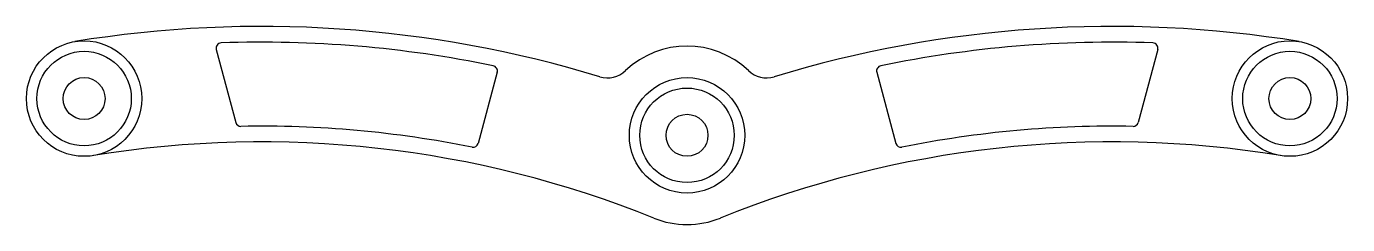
# Model space of a CAD drawing. Header units: millimetres. Extents: x 1739 to 1991, y 1438 to 1476.
import ezdxf

# ---------------------------------------------------------------- set-up
doc = ezdxf.new("R2010")
doc.units = ezdxf.units.MM

msp = doc.modelspace()

# ---------------------------------------------------------------- linework, layer by layer
for p, q in [((1774.83, 1471.54), (1778.55, 1457.64)), ((1954.43, 1471.54), (1950.7, 1457.64)), ((1828.43, 1467.2), (1824.8, 1453.65)), ((1900.82, 1467.2), (1904.45, 1453.65))]:
    msp.add_line(p, q)
for centre, radius in [((1749.63, 1462.2), 11), ((1979.63, 1462.2), 11), ((1749.63, 1462.2), 9), ((1979.63, 1462.2), 9), ((1749.63, 1462.2), 4), ((1864.63, 1455.2), 11), ((1864.63, 1455.2), 9), ((1979.63, 1462.2), 4), ((1864.63, 1455.2), 4)]:
    msp.add_circle(centre, radius)
for centre, radius, start, end in [((1783.5, 1253.94), 222, 73.1061, 99.2374), ((1945.75, 1253.94), 222, 80.7626, 106.8939), ((1775.79, 1471.8), 1, 92.0254, 195), ((1783.5, 1253.94), 219, 78.3648, 92.0254), ((1864.63, 1455.2), 17, 46.4313, 133.5687), ((1945.75, 1253.94), 219, 87.9746, 101.6352), ((1953.46, 1471.8), 1, 345, 87.9746), ((1827.46, 1467.46), 1, 345, 78.3648), ((1849.46, 1471.14), 5, 253.1061, 313.5687), ((1879.79, 1471.14), 5, 226.4313, 286.8939), ((1901.79, 1467.46), 1, 101.6352, 195), ((1779.52, 1457.9), 1, 195, 271.1178), ((1783.5, 1253.94), 203, 78.596, 91.1178), ((1945.75, 1253.94), 203, 88.8822, 101.404), ((1949.73, 1457.9), 1, 268.8822, 345), ((1783.5, 1253.94), 200, 68.0457, 99.2374), ((1823.83, 1453.91), 1, 258.596, 345), ((1945.75, 1253.94), 200, 80.7626, 111.9543), ((1905.42, 1453.91), 1, 195, 281.404), ((1864.63, 1455.2), 17, 248.0457, 291.9543)]:
    msp.add_arc(centre, radius, start, end)

doc.saveas('drawing.dxf')
